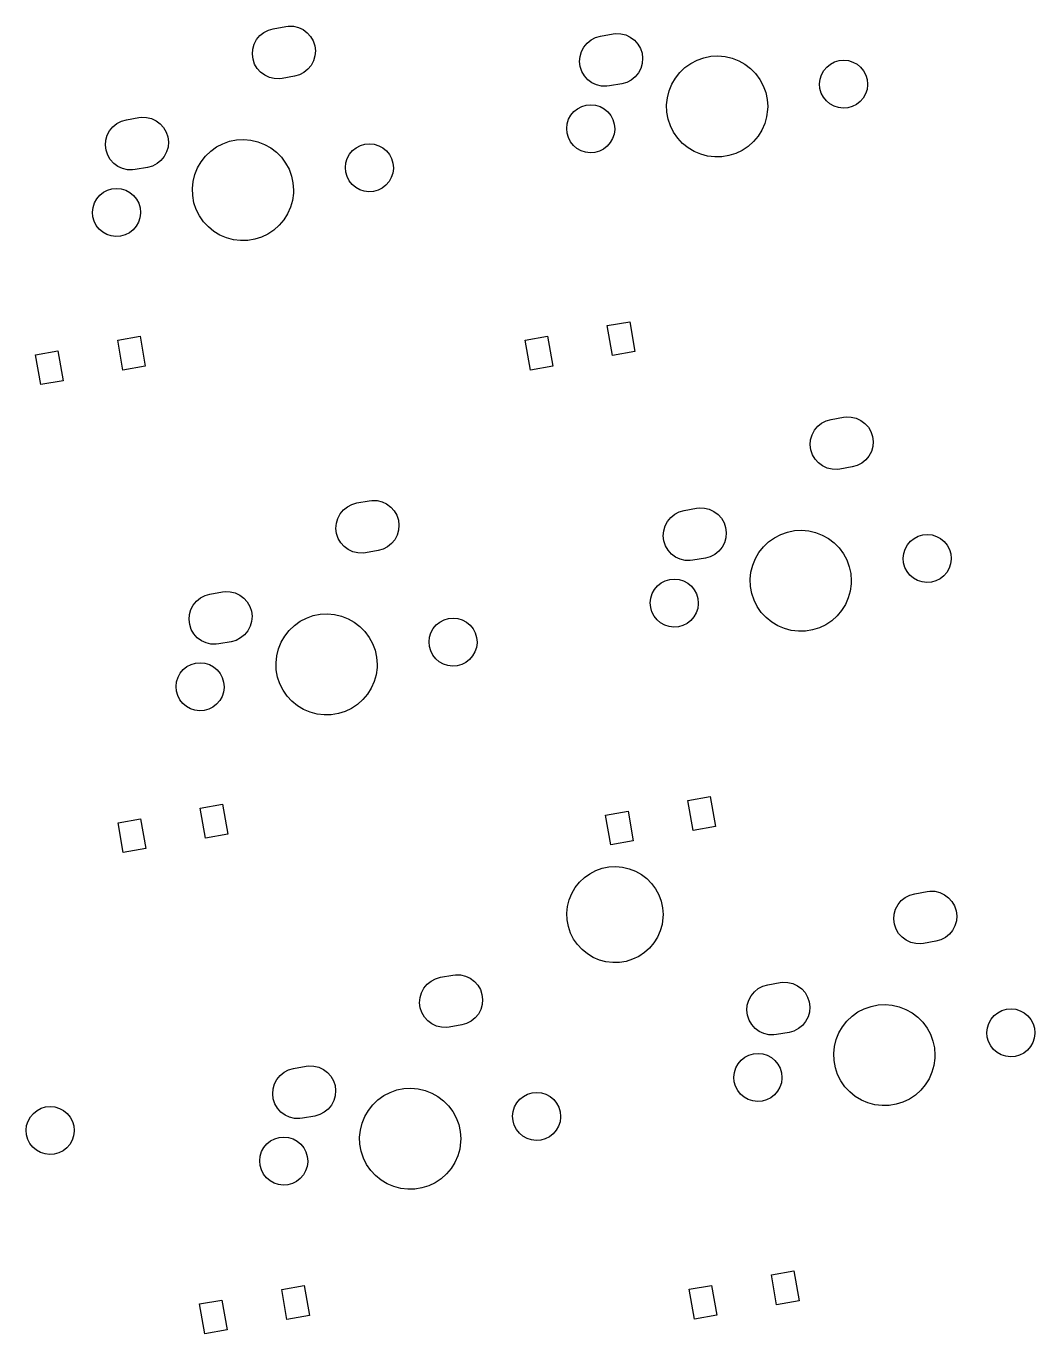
# Model space of a CAD drawing. Extents: x -73 to 324, y -180 to -25.
# Drawn here: x 284 to 324, y -148.2 to -96.4 of the extents above; entities that cross this region are included whole.
import ezdxf

# ---------------------------------------------------------------- set-up
doc = ezdxf.new("R2010")
doc.units = 0
doc.layers.add('BLACK', color=7, linetype='CONTINUOUS')

msp = doc.modelspace()

# ---------------------------------------------------------------- linework, layer by layer
at = {"layer": 'BLACK', "linetype": 'CONTINUOUS'}
for p, q in [((293.29, -96.8055), (293.447, -96.6783)), ((293.447, -96.6783), (293.627, -96.5853)), ((293.627, -96.5853), (293.821, -96.5303)), ((293.821, -96.5303), (294.313, -96.4435)), ((294.313, -96.4435), (294.417, -96.4307)), ((294.417, -96.4307), (294.619, -96.4371)), ((294.619, -96.4371), (294.816, -96.4839)), ((294.816, -96.4839), (294.999, -96.5693)), ((294.999, -96.5693), (295.161, -96.6898)), ((295.161, -96.6898), (295.296, -96.8405)), ((293.011, -97.3346), (293.068, -97.1405)), ((293.068, -97.1405), (293.162, -96.9617)), ((293.162, -96.9617), (293.29, -96.8055)), ((295.296, -96.8405), (295.398, -97.0152)), ((295.398, -97.0152), (295.462, -97.2067)), ((295.462, -97.2067), (295.487, -97.4073)), ((306.11, -97.2578), (306.238, -97.1016)), ((306.238, -97.1016), (306.395, -96.9744)), ((306.395, -96.9744), (306.575, -96.8814)), ((306.575, -96.8814), (306.769, -96.8264)), ((306.769, -96.8264), (307.262, -96.7396)), ((307.262, -96.7396), (307.366, -96.7268)), ((307.366, -96.7268), (307.568, -96.7331)), ((307.568, -96.7331), (307.764, -96.78)), ((307.764, -96.78), (307.947, -96.8654)), ((307.947, -96.8654), (308.11, -96.9859)), ((308.11, -96.9859), (308.244, -97.1366)), ((308.244, -97.1366), (308.346, -97.3113)), ((292.995, -97.5361), (293.011, -97.3346)), ((293.02, -97.7367), (292.995, -97.5361)), ((293.084, -97.9282), (293.02, -97.7367)), ((295.471, -97.6088), (295.414, -97.8029)), ((295.487, -97.4073), (295.471, -97.6088)), ((305.943, -97.8321), (305.959, -97.6307)), ((305.959, -97.6307), (306.016, -97.4366)), ((306.016, -97.4366), (306.11, -97.2578)), ((308.346, -97.3113), (308.41, -97.5028)), ((308.41, -97.5028), (308.435, -97.7034)), ((308.435, -97.7034), (308.419, -97.9049)), ((310.588, -97.7721), (310.854, -97.6785)), ((310.854, -97.6785), (311.132, -97.6234)), ((311.132, -97.6234), (311.414, -97.6078)), ((311.414, -97.6078), (311.695, -97.6322)), ((311.695, -97.6322), (311.97, -97.696)), ((311.97, -97.696), (312.234, -97.7979)), ((293.186, -98.1029), (293.084, -97.9282)), ((293.32, -98.2536), (293.186, -98.1029)), ((293.483, -98.3741), (293.32, -98.2536)), ((295.035, -98.2651), (294.855, -98.3581)), ((295.192, -98.1379), (295.035, -98.2651)), ((295.32, -97.9817), (295.192, -98.1379)), ((295.414, -97.8029), (295.32, -97.9817)), ((305.968, -98.0327), (305.943, -97.8321)), ((306.032, -98.2243), (305.968, -98.0327)), ((306.134, -98.399), (306.032, -98.2243)), ((308.362, -98.099), (308.268, -98.2778)), ((308.419, -97.9049), (308.362, -98.099)), ((309.728, -98.4834), (309.903, -98.2616)), ((309.903, -98.2616), (310.107, -98.0666)), ((310.107, -98.0666), (310.337, -97.9023)), ((310.337, -97.9023), (310.588, -97.7721)), ((312.234, -97.7979), (312.48, -97.936)), ((312.48, -97.936), (312.705, -98.1074)), ((312.705, -98.1074), (312.903, -98.3087)), ((315.512, -98.3512), (315.601, -98.1887)), ((315.601, -98.1887), (315.72, -98.0467)), ((315.72, -98.0467), (315.865, -97.9305)), ((315.865, -97.9305), (316.029, -97.8446)), ((316.029, -97.8446), (316.207, -97.7923)), ((316.207, -97.7923), (316.392, -97.7755)), ((316.392, -97.7755), (316.576, -97.7949)), ((316.576, -97.7949), (316.753, -97.8497)), ((316.753, -97.8497), (316.916, -97.9379)), ((316.916, -97.9379), (317.059, -98.0561)), ((317.059, -98.0561), (317.176, -98.1997)), ((317.176, -98.1997), (317.263, -98.3634)), ((293.666, -98.4595), (293.483, -98.3741)), ((293.862, -98.5063), (293.666, -98.4595)), ((294.064, -98.5127), (293.862, -98.5063)), ((294.168, -98.4999), (294.064, -98.5127)), ((294.661, -98.4131), (294.168, -98.4999)), ((294.855, -98.3581), (294.661, -98.4131)), ((306.269, -98.5496), (306.134, -98.399)), ((306.431, -98.6701), (306.269, -98.5496)), ((306.614, -98.7556), (306.431, -98.6701)), ((306.811, -98.8024), (306.614, -98.7556)), ((307.609, -98.7092), (307.117, -98.796)), ((307.803, -98.6541), (307.609, -98.7092)), ((307.983, -98.5611), (307.803, -98.6541)), ((308.14, -98.4339), (307.983, -98.5611)), ((308.268, -98.2778), (308.14, -98.4339)), ((309.48, -98.9896), (309.586, -98.7277)), ((309.586, -98.7277), (309.728, -98.4834)), ((312.903, -98.3087), (313.071, -98.5359)), ((313.071, -98.5359), (313.205, -98.7846)), ((313.205, -98.7846), (313.303, -99.0496)), ((315.435, -98.7122), (315.456, -98.5279)), ((315.451, -98.8969), (315.435, -98.7122)), ((315.456, -98.5279), (315.512, -98.3512)), ((317.263, -98.3634), (317.317, -98.5409)), ((317.335, -98.752), (317.311, -98.9359)), ((317.317, -98.5409), (317.335, -98.7255)), ((317.335, -98.7255), (317.335, -98.752)), ((307.013, -98.8088), (306.811, -98.8024)), ((307.117, -98.796), (307.013, -98.8088)), ((309.383, -99.5448), (309.412, -99.2637)), ((309.412, -99.2637), (309.48, -98.9896)), ((313.303, -99.0496), (313.362, -99.3258)), ((315.502, -99.0752), (315.451, -98.8969)), ((315.587, -99.2401), (315.502, -99.0752)), ((315.702, -99.3854), (315.587, -99.2401)), ((317.161, -99.2731), (317.04, -99.4134)), ((317.253, -99.1119), (317.161, -99.2731)), ((317.311, -98.9359), (317.253, -99.1119)), ((305.596, -99.953), (305.715, -99.811)), ((305.715, -99.811), (305.859, -99.6948)), ((305.859, -99.6948), (306.024, -99.6089)), ((306.024, -99.6089), (306.201, -99.5566)), ((306.201, -99.5566), (306.386, -99.5397)), ((306.386, -99.5397), (306.57, -99.5591)), ((306.57, -99.5591), (306.748, -99.614)), ((306.748, -99.614), (306.911, -99.7021)), ((306.911, -99.7021), (307.054, -99.8203)), ((307.054, -99.8203), (307.171, -99.964)), ((309.394, -99.8271), (309.383, -99.5448)), ((313.378, -99.7332), (313.341, -100.013)), ((313.362, -99.3258), (313.382, -99.6076)), ((313.382, -99.6076), (313.378, -99.7332)), ((315.843, -99.5055), (315.702, -99.3854)), ((316.005, -99.596), (315.843, -99.5055)), ((316.181, -99.6533), (316.005, -99.596)), ((316.365, -99.6752), (316.181, -99.6533)), ((316.55, -99.661), (316.365, -99.6752)), ((316.729, -99.6112), (316.55, -99.661)), ((316.894, -99.5276), (316.729, -99.6112)), ((317.04, -99.4134), (316.894, -99.5276)), ((287.478, -100.41), (287.635, -100.282)), ((287.635, -100.282), (287.814, -100.189)), ((287.814, -100.189), (288.009, -100.134)), ((288.009, -100.134), (288.501, -100.048)), ((288.501, -100.048), (288.605, -100.035)), ((288.605, -100.035), (288.807, -100.041)), ((288.807, -100.041), (289.004, -100.088)), ((289.004, -100.088), (289.187, -100.173)), ((289.187, -100.173), (289.349, -100.294)), ((289.349, -100.294), (289.484, -100.445)), ((305.43, -100.476), (305.45, -100.292)), ((305.45, -100.292), (305.506, -100.115)), ((305.506, -100.115), (305.596, -99.953)), ((307.171, -99.964), (307.258, -100.128)), ((307.258, -100.128), (307.311, -100.305)), ((307.311, -100.305), (307.329, -100.49)), ((309.445, -100.105), (309.394, -99.8271)), ((309.534, -100.373), (309.445, -100.105)), ((313.264, -100.285), (313.15, -100.543)), ((313.341, -100.013), (313.264, -100.285)), ((287.199, -100.939), (287.255, -100.745)), ((287.255, -100.745), (287.349, -100.566)), ((287.349, -100.566), (287.478, -100.41)), ((289.484, -100.445), (289.585, -100.619)), ((289.585, -100.619), (289.65, -100.811)), ((289.65, -100.811), (289.674, -101.011)), ((305.445, -100.661), (305.43, -100.476)), ((305.496, -100.839), (305.445, -100.661)), ((305.581, -101.004), (305.496, -100.839)), ((307.306, -100.7), (307.247, -100.876)), ((307.329, -100.516), (307.306, -100.7)), ((307.329, -100.49), (307.329, -100.516)), ((309.661, -100.626), (309.534, -100.373)), ((309.821, -100.858), (309.661, -100.626)), ((310.013, -101.066), (309.821, -100.858)), ((313, -100.783), (312.818, -100.999)), ((313.15, -100.543), (313, -100.783)), ((287.182, -101.14), (287.199, -100.939)), ((287.207, -101.341), (287.182, -101.14)), ((287.272, -101.532), (287.207, -101.341)), ((289.658, -101.213), (289.602, -101.407)), ((289.674, -101.011), (289.658, -101.213)), ((291.142, -101.57), (291.347, -101.375)), ((291.347, -101.375), (291.577, -101.21)), ((291.577, -101.21), (291.827, -101.08)), ((291.827, -101.08), (292.094, -100.986)), ((292.094, -100.986), (292.371, -100.931)), ((292.371, -100.931), (292.653, -100.916)), ((292.653, -100.916), (292.935, -100.94)), ((292.935, -100.94), (293.21, -101.004)), ((293.21, -101.004), (293.473, -101.106)), ((293.473, -101.106), (293.72, -101.244)), ((293.72, -101.244), (293.944, -101.415)), ((296.841, -101.497), (296.96, -101.355)), ((296.96, -101.355), (297.104, -101.239)), ((297.104, -101.239), (297.269, -101.153)), ((297.269, -101.153), (297.446, -101.1)), ((297.446, -101.1), (297.631, -101.083)), ((297.631, -101.083), (297.815, -101.103)), ((297.815, -101.103), (297.993, -101.158)), ((297.993, -101.158), (298.156, -101.246)), ((298.156, -101.246), (298.299, -101.364)), ((298.299, -101.364), (298.416, -101.508)), ((305.696, -101.15), (305.581, -101.004)), ((305.837, -101.27), (305.696, -101.15)), ((305.999, -101.36), (305.837, -101.27)), ((306.175, -101.418), (305.999, -101.36)), ((306.723, -101.375), (306.544, -101.425)), ((306.888, -101.292), (306.723, -101.375)), ((307.035, -101.178), (306.888, -101.292)), ((307.156, -101.037), (307.035, -101.178)), ((307.247, -100.876), (307.156, -101.037)), ((310.232, -101.244), (310.013, -101.066)), ((310.474, -101.39), (310.232, -101.244)), ((312.373, -101.345), (312.118, -101.467)), ((312.608, -101.188), (312.373, -101.345)), ((312.818, -100.999), (312.608, -101.188)), ((287.373, -101.707), (287.272, -101.532)), ((287.508, -101.858), (287.373, -101.707)), ((287.67, -101.978), (287.508, -101.858)), ((289.222, -101.869), (289.043, -101.962)), ((289.379, -101.742), (289.222, -101.869)), ((289.508, -101.586), (289.379, -101.742)), ((289.602, -101.407), (289.508, -101.586)), ((290.826, -102.036), (290.967, -101.791)), ((290.967, -101.791), (291.142, -101.57)), ((293.944, -101.415), (294.142, -101.617)), ((294.142, -101.617), (294.31, -101.844)), ((294.31, -101.844), (294.444, -102.093)), ((296.675, -102.02), (296.695, -101.836)), ((296.695, -101.836), (296.751, -101.659)), ((296.751, -101.659), (296.841, -101.497)), ((298.416, -101.508), (298.503, -101.671)), ((298.503, -101.671), (298.556, -101.849)), ((298.556, -101.849), (298.574, -102.033)), ((306.36, -101.44), (306.175, -101.418)), ((306.544, -101.425), (306.36, -101.44)), ((310.734, -101.5), (310.474, -101.39)), ((311.007, -101.572), (310.734, -101.5)), ((311.288, -101.605), (311.007, -101.572)), ((311.57, -101.599), (311.288, -101.605)), ((311.849, -101.552), (311.57, -101.599)), ((312.118, -101.467), (311.849, -101.552)), ((287.853, -102.064), (287.67, -101.978)), ((288.05, -102.11), (287.853, -102.064)), ((288.252, -102.117), (288.05, -102.11)), ((288.356, -102.104), (288.252, -102.117)), ((288.848, -102.017), (288.356, -102.104)), ((289.043, -101.962), (288.848, -102.017)), ((290.651, -102.572), (290.72, -102.298)), ((290.72, -102.298), (290.826, -102.036)), ((294.444, -102.093), (294.542, -102.358)), ((294.542, -102.358), (294.602, -102.634)), ((296.69, -102.205), (296.675, -102.02)), ((296.741, -102.383), (296.69, -102.205)), ((296.826, -102.548), (296.741, -102.383)), ((298.551, -102.244), (298.492, -102.42)), ((298.574, -102.06), (298.551, -102.244)), ((298.574, -102.033), (298.574, -102.06)), ((287.099, -103.003), (287.263, -102.917)), ((287.263, -102.917), (287.441, -102.865)), ((287.441, -102.865), (287.625, -102.848)), ((287.625, -102.848), (287.81, -102.867)), ((287.81, -102.867), (287.987, -102.922)), ((287.987, -102.922), (288.15, -103.01)), ((290.623, -102.853), (290.651, -102.572)), ((290.634, -103.135), (290.623, -102.853)), ((294.602, -102.634), (294.622, -102.916)), ((294.622, -102.916), (294.618, -103.041)), ((296.941, -102.693), (296.826, -102.548)), ((297.082, -102.814), (296.941, -102.693)), ((297.244, -102.904), (297.082, -102.814)), ((297.42, -102.961), (297.244, -102.904)), ((297.968, -102.919), (297.789, -102.969)), ((298.134, -102.836), (297.968, -102.919)), ((298.28, -102.721), (298.134, -102.836)), ((298.401, -102.581), (298.28, -102.721)), ((298.492, -102.42), (298.401, -102.581)), ((286.69, -103.6), (286.746, -103.423)), ((286.746, -103.423), (286.835, -103.261)), ((286.835, -103.261), (286.954, -103.119)), ((286.954, -103.119), (287.099, -103.003)), ((288.15, -103.01), (288.293, -103.128)), ((288.293, -103.128), (288.41, -103.272)), ((288.41, -103.272), (288.497, -103.436)), ((288.497, -103.436), (288.551, -103.613)), ((290.684, -103.413), (290.634, -103.135)), ((290.774, -103.681), (290.684, -103.413)), ((294.58, -103.321), (294.503, -103.593)), ((294.618, -103.041), (294.58, -103.321)), ((297.605, -102.983), (297.42, -102.961)), ((297.789, -102.969), (297.605, -102.983)), ((286.669, -103.784), (286.69, -103.6)), ((286.684, -103.969), (286.669, -103.784)), ((288.568, -103.824), (288.545, -104.008)), ((288.551, -103.613), (288.569, -103.798)), ((288.569, -103.798), (288.568, -103.824)), ((290.9, -103.934), (290.774, -103.681)), ((291.061, -104.166), (290.9, -103.934)), ((294.389, -103.851), (294.24, -104.091)), ((294.503, -103.593), (294.389, -103.851)), ((286.736, -104.147), (286.684, -103.969)), ((286.82, -104.312), (286.736, -104.147)), ((286.935, -104.458), (286.82, -104.312)), ((287.077, -104.578), (286.935, -104.458)), ((288.395, -104.345), (288.274, -104.486)), ((288.487, -104.184), (288.395, -104.345)), ((288.545, -104.008), (288.487, -104.184)), ((291.253, -104.374), (291.061, -104.166)), ((291.472, -104.552), (291.253, -104.374)), ((294.058, -104.307), (293.847, -104.496)), ((294.24, -104.091), (294.058, -104.307)), ((287.238, -104.668), (287.077, -104.578)), ((287.415, -104.726), (287.238, -104.668)), ((287.599, -104.748), (287.415, -104.726)), ((287.784, -104.733), (287.599, -104.748)), ((287.962, -104.683), (287.784, -104.733)), ((288.128, -104.6), (287.962, -104.683)), ((288.274, -104.486), (288.128, -104.6)), ((291.714, -104.698), (291.472, -104.552)), ((291.974, -104.808), (291.714, -104.698)), ((292.247, -104.88), (291.974, -104.808)), ((292.527, -104.913), (292.247, -104.88)), ((292.81, -104.907), (292.527, -104.913)), ((293.089, -104.86), (292.81, -104.907)), ((293.358, -104.775), (293.089, -104.86)), ((293.613, -104.653), (293.358, -104.775)), ((293.847, -104.496), (293.613, -104.653)), ((307.035, -108.276), (307.922, -108.12)), ((307.244, -109.458), (307.035, -108.276)), ((307.922, -108.12), (308.13, -109.302)), ((287.666, -108.854), (288.552, -108.698)), ((287.874, -110.036), (287.666, -108.854)), ((288.552, -108.698), (288.76, -109.88)), ((303.786, -108.849), (304.672, -108.693)), ((303.994, -110.031), (303.786, -108.849)), ((304.672, -108.693), (304.88, -109.875)), ((284.416, -109.427), (285.302, -109.271)), ((284.624, -110.609), (284.416, -109.427)), ((285.302, -109.271), (285.51, -110.453)), ((308.13, -109.302), (307.244, -109.458)), ((288.76, -109.88), (287.874, -110.036)), ((304.88, -109.875), (303.994, -110.031)), ((285.51, -110.453), (284.624, -110.609)), ((315.359, -112.258), (315.516, -112.131)), ((315.516, -112.131), (315.695, -112.038)), ((315.695, -112.038), (315.89, -111.983)), ((315.89, -111.983), (316.382, -111.896)), ((316.382, -111.896), (316.486, -111.883)), ((316.486, -111.883), (316.688, -111.89)), ((316.688, -111.89), (316.885, -111.936)), ((316.885, -111.936), (317.068, -112.022)), ((317.068, -112.022), (317.23, -112.142)), ((317.23, -112.142), (317.365, -112.293)), ((315.08, -112.787), (315.136, -112.593)), ((315.136, -112.593), (315.23, -112.414)), ((315.23, -112.414), (315.359, -112.258)), ((317.365, -112.293), (317.466, -112.468)), ((317.466, -112.468), (317.531, -112.659)), ((317.531, -112.659), (317.555, -112.86)), ((315.064, -112.989), (315.08, -112.787)), ((315.088, -113.189), (315.064, -112.989)), ((315.153, -113.381), (315.088, -113.189)), ((317.483, -113.255), (317.389, -113.434)), ((317.539, -113.061), (317.483, -113.255)), ((317.555, -112.86), (317.539, -113.061)), ((315.254, -113.555), (315.153, -113.381)), ((315.389, -113.706), (315.254, -113.555)), ((315.551, -113.827), (315.389, -113.706)), ((317.103, -113.718), (316.924, -113.811)), ((317.26, -113.59), (317.103, -113.718)), ((317.389, -113.434), (317.26, -113.59)), ((315.734, -113.912), (315.551, -113.827)), ((315.931, -113.959), (315.734, -113.912)), ((316.133, -113.965), (315.931, -113.959)), ((316.237, -113.953), (316.133, -113.965)), ((316.729, -113.866), (316.237, -113.953)), ((316.924, -113.811), (316.729, -113.866)), ((296.935, -115.346), (297.129, -115.291)), ((297.129, -115.291), (297.621, -115.204)), ((297.621, -115.204), (297.725, -115.191)), ((297.725, -115.191), (297.927, -115.198)), ((297.927, -115.198), (298.124, -115.244)), ((298.124, -115.244), (298.307, -115.33)), ((298.307, -115.33), (298.469, -115.45)), ((296.376, -115.901), (296.47, -115.722)), ((296.47, -115.722), (296.598, -115.566)), ((296.598, -115.566), (296.755, -115.439)), ((296.755, -115.439), (296.935, -115.346)), ((298.469, -115.45), (298.604, -115.601)), ((298.604, -115.601), (298.706, -115.776)), ((298.706, -115.776), (298.77, -115.967)), ((309.546, -115.862), (309.703, -115.735)), ((309.703, -115.735), (309.883, -115.642)), ((309.883, -115.642), (310.077, -115.587)), ((310.077, -115.587), (310.57, -115.5)), ((310.57, -115.5), (310.673, -115.487)), ((310.673, -115.487), (310.876, -115.494)), ((310.876, -115.494), (311.072, -115.541)), ((311.072, -115.541), (311.255, -115.626)), ((311.255, -115.626), (311.418, -115.746)), ((311.418, -115.746), (311.552, -115.897)), ((296.303, -116.297), (296.319, -116.095)), ((296.328, -116.497), (296.303, -116.297)), ((296.319, -116.095), (296.376, -115.901)), ((298.779, -116.369), (298.722, -116.563)), ((298.77, -115.967), (298.795, -116.168)), ((298.795, -116.168), (298.779, -116.369)), ((309.267, -116.391), (309.324, -116.197)), ((309.324, -116.197), (309.418, -116.018)), ((309.418, -116.018), (309.546, -115.862)), ((311.552, -115.897), (311.654, -116.072)), ((311.654, -116.072), (311.718, -116.263)), ((311.718, -116.263), (311.743, -116.464)), ((314.44, -116.384), (314.722, -116.368)), ((314.722, -116.368), (315.003, -116.393)), ((296.392, -116.689), (296.328, -116.497)), ((296.494, -116.863), (296.392, -116.689)), ((296.628, -117.014), (296.494, -116.863)), ((298.628, -116.742), (298.5, -116.898)), ((298.722, -116.563), (298.628, -116.742)), ((309.251, -116.593), (309.267, -116.391)), ((309.276, -116.793), (309.251, -116.593)), ((309.34, -116.985), (309.276, -116.793)), ((311.67, -116.86), (311.576, -117.038)), ((311.727, -116.665), (311.67, -116.86)), ((311.743, -116.464), (311.727, -116.665)), ((313.211, -117.022), (313.415, -116.827)), ((313.415, -116.827), (313.645, -116.663)), ((313.645, -116.663), (313.896, -116.533)), ((313.896, -116.533), (314.162, -116.439)), ((314.162, -116.439), (314.44, -116.384)), ((315.003, -116.393), (315.278, -116.457)), ((315.278, -116.457), (315.542, -116.559)), ((315.542, -116.559), (315.788, -116.697)), ((315.788, -116.697), (316.013, -116.868)), ((316.013, -116.868), (316.211, -117.069)), ((318.909, -116.949), (319.028, -116.807)), ((319.028, -116.807), (319.173, -116.691)), ((319.173, -116.691), (319.337, -116.605)), ((319.337, -116.605), (319.515, -116.553)), ((319.515, -116.553), (319.7, -116.536)), ((319.7, -116.536), (319.884, -116.555)), ((319.884, -116.555), (320.061, -116.61)), ((320.061, -116.61), (320.224, -116.698)), ((320.224, -116.698), (320.367, -116.817)), ((320.367, -116.817), (320.484, -116.96)), ((296.791, -117.135), (296.628, -117.014)), ((296.974, -117.22), (296.791, -117.135)), ((297.17, -117.267), (296.974, -117.22)), ((297.372, -117.273), (297.17, -117.267)), ((297.476, -117.261), (297.372, -117.273)), ((297.969, -117.174), (297.476, -117.261)), ((298.163, -117.119), (297.969, -117.174)), ((298.343, -117.026), (298.163, -117.119)), ((298.5, -116.898), (298.343, -117.026)), ((309.442, -117.16), (309.34, -116.985)), ((309.577, -117.31), (309.442, -117.16)), ((309.739, -117.431), (309.577, -117.31)), ((311.291, -117.322), (311.111, -117.415)), ((311.448, -117.195), (311.291, -117.322)), ((311.576, -117.038), (311.448, -117.195)), ((312.894, -117.488), (313.036, -117.244)), ((313.036, -117.244), (313.211, -117.022)), ((316.211, -117.069), (316.379, -117.297)), ((316.379, -117.297), (316.513, -117.545)), ((318.743, -117.473), (318.764, -117.289)), ((318.764, -117.289), (318.82, -117.112)), ((318.82, -117.112), (318.909, -116.949)), ((320.484, -116.96), (320.571, -117.124)), ((320.571, -117.124), (320.625, -117.302)), ((320.625, -117.302), (320.643, -117.486)), ((309.922, -117.516), (309.739, -117.431)), ((310.119, -117.563), (309.922, -117.516)), ((310.321, -117.569), (310.119, -117.563)), ((310.424, -117.557), (310.321, -117.569)), ((310.917, -117.47), (310.424, -117.557)), ((311.111, -117.415), (310.917, -117.47)), ((312.72, -118.024), (312.788, -117.75)), ((312.788, -117.75), (312.894, -117.488)), ((316.513, -117.545), (316.611, -117.81)), ((316.611, -117.81), (316.67, -118.086)), ((318.759, -117.658), (318.743, -117.473)), ((318.81, -117.836), (318.759, -117.658)), ((318.895, -118.001), (318.81, -117.836)), ((320.561, -117.872), (320.469, -118.034)), ((320.619, -117.697), (320.561, -117.872)), ((320.643, -117.513), (320.619, -117.697)), ((320.643, -117.486), (320.643, -117.513)), ((309.167, -118.455), (309.332, -118.369)), ((309.332, -118.369), (309.509, -118.317)), ((309.509, -118.317), (309.694, -118.3)), ((309.694, -118.3), (309.878, -118.32)), ((309.878, -118.32), (310.056, -118.375)), ((310.056, -118.375), (310.219, -118.463)), ((312.691, -118.305), (312.72, -118.024)), ((312.702, -118.588), (312.691, -118.305)), ((316.67, -118.086), (316.69, -118.368)), ((316.69, -118.368), (316.686, -118.494)), ((319.01, -118.146), (318.895, -118.001)), ((319.151, -118.266), (319.01, -118.146)), ((319.313, -118.357), (319.151, -118.266)), ((319.489, -118.414), (319.313, -118.357)), ((319.673, -118.436), (319.489, -118.414)), ((319.858, -118.422), (319.673, -118.436)), ((320.037, -118.372), (319.858, -118.422)), ((320.202, -118.288), (320.037, -118.372)), ((320.348, -118.174), (320.202, -118.288)), ((320.469, -118.034), (320.348, -118.174)), ((290.943, -119.043), (291.122, -118.95)), ((291.122, -118.95), (291.317, -118.895)), ((291.317, -118.895), (291.809, -118.808)), ((291.809, -118.808), (291.913, -118.795)), ((291.913, -118.795), (292.115, -118.802)), ((292.115, -118.802), (292.312, -118.849)), ((292.312, -118.849), (292.495, -118.934)), ((292.495, -118.934), (292.657, -119.054)), ((308.758, -119.053), (308.814, -118.876)), ((308.814, -118.876), (308.904, -118.714)), ((308.904, -118.714), (309.023, -118.572)), ((309.023, -118.572), (309.167, -118.455)), ((310.219, -118.463), (310.362, -118.581)), ((310.362, -118.581), (310.479, -118.725)), ((310.479, -118.725), (310.566, -118.888)), ((310.566, -118.888), (310.619, -119.066)), ((312.753, -118.866), (312.702, -118.588)), ((312.842, -119.134), (312.753, -118.866)), ((316.649, -118.774), (316.572, -119.046)), ((316.686, -118.494), (316.649, -118.774)), ((290.563, -119.505), (290.657, -119.326)), ((290.657, -119.326), (290.786, -119.17)), ((290.786, -119.17), (290.943, -119.043)), ((292.657, -119.054), (292.792, -119.205)), ((292.792, -119.205), (292.893, -119.38)), ((292.893, -119.38), (292.958, -119.571)), ((308.738, -119.237), (308.758, -119.053)), ((308.753, -119.422), (308.738, -119.237)), ((308.804, -119.6), (308.753, -119.422)), ((310.614, -119.461), (310.555, -119.637)), ((310.637, -119.277), (310.614, -119.461)), ((310.619, -119.066), (310.637, -119.25)), ((310.637, -119.25), (310.637, -119.277)), ((312.969, -119.386), (312.842, -119.134)), ((313.129, -119.619), (312.969, -119.386)), ((316.458, -119.304), (316.308, -119.544)), ((316.572, -119.046), (316.458, -119.304)), ((290.49, -119.901), (290.507, -119.699)), ((290.515, -120.101), (290.49, -119.901)), ((290.507, -119.699), (290.563, -119.505)), ((292.966, -119.973), (292.91, -120.168)), ((292.958, -119.571), (292.982, -119.772)), ((292.982, -119.772), (292.966, -119.973)), ((294.655, -120.135), (294.885, -119.971)), ((294.885, -119.971), (295.135, -119.841)), ((295.135, -119.841), (295.402, -119.747)), ((295.402, -119.747), (295.679, -119.692)), ((295.679, -119.692), (295.961, -119.676)), ((295.961, -119.676), (296.243, -119.701)), ((296.243, -119.701), (296.518, -119.765)), ((296.518, -119.765), (296.781, -119.867)), ((296.781, -119.867), (297.028, -120.005)), ((300.412, -119.999), (300.577, -119.913)), ((300.577, -119.913), (300.754, -119.861)), ((300.754, -119.861), (300.939, -119.844)), ((300.939, -119.844), (301.123, -119.863)), ((301.123, -119.863), (301.301, -119.918)), ((301.301, -119.918), (301.464, -120.006)), ((308.889, -119.765), (308.804, -119.6)), ((309.004, -119.91), (308.889, -119.765)), ((309.145, -120.03), (309.004, -119.91)), ((310.343, -119.938), (310.196, -120.052)), ((310.464, -119.798), (310.343, -119.938)), ((310.555, -119.637), (310.464, -119.798)), ((313.321, -119.826), (313.129, -119.619)), ((313.54, -120.004), (313.321, -119.826)), ((315.916, -119.948), (315.681, -120.105)), ((316.126, -119.76), (315.916, -119.948)), ((316.308, -119.544), (316.126, -119.76)), ((290.58, -120.293), (290.515, -120.101)), ((290.681, -120.468), (290.58, -120.293)), ((290.816, -120.618), (290.681, -120.468)), ((292.687, -120.503), (292.53, -120.63)), ((292.816, -120.346), (292.687, -120.503)), ((292.91, -120.168), (292.816, -120.346)), ((294.275, -120.552), (294.45, -120.33)), ((294.45, -120.33), (294.655, -120.135)), ((297.028, -120.005), (297.252, -120.176)), ((297.252, -120.176), (297.45, -120.377)), ((297.45, -120.377), (297.618, -120.605)), ((300.003, -120.597), (300.059, -120.42)), ((300.059, -120.42), (300.149, -120.257)), ((300.149, -120.257), (300.268, -120.115)), ((300.268, -120.115), (300.412, -119.999)), ((301.464, -120.006), (301.607, -120.125)), ((301.607, -120.125), (301.724, -120.268)), ((301.724, -120.268), (301.811, -120.432)), ((301.811, -120.432), (301.864, -120.61)), ((309.307, -120.121), (309.145, -120.03)), ((309.483, -120.178), (309.307, -120.121)), ((309.668, -120.2), (309.483, -120.178)), ((309.852, -120.186), (309.668, -120.2)), ((310.031, -120.136), (309.852, -120.186)), ((310.196, -120.052), (310.031, -120.136)), ((313.782, -120.15), (313.54, -120.004)), ((314.042, -120.26), (313.782, -120.15)), ((314.315, -120.333), (314.042, -120.26)), ((314.596, -120.366), (314.315, -120.333)), ((314.878, -120.359), (314.596, -120.366)), ((315.157, -120.313), (314.878, -120.359)), ((315.426, -120.228), (315.157, -120.313)), ((315.681, -120.105), (315.426, -120.228)), ((290.978, -120.739), (290.816, -120.618)), ((291.161, -120.824), (290.978, -120.739)), ((291.358, -120.871), (291.161, -120.824)), ((291.56, -120.877), (291.358, -120.871)), ((291.664, -120.865), (291.56, -120.877)), ((292.156, -120.778), (291.664, -120.865)), ((292.351, -120.723), (292.156, -120.778)), ((292.53, -120.63), (292.351, -120.723)), ((294.028, -121.058), (294.134, -120.796)), ((294.134, -120.796), (294.275, -120.552)), ((297.618, -120.605), (297.752, -120.853)), ((297.752, -120.853), (297.85, -121.118)), ((299.983, -120.781), (300.003, -120.597)), ((299.998, -120.966), (299.983, -120.781)), ((300.049, -121.144), (299.998, -120.966)), ((301.859, -121.005), (301.8, -121.18)), ((301.882, -120.821), (301.859, -121.005)), ((301.864, -120.61), (301.882, -120.794)), ((301.882, -120.794), (301.882, -120.821)), ((293.931, -121.613), (293.959, -121.332)), ((293.959, -121.332), (294.028, -121.058)), ((297.85, -121.118), (297.91, -121.394)), ((297.91, -121.394), (297.93, -121.676)), ((300.134, -121.309), (300.049, -121.144)), ((300.249, -121.454), (300.134, -121.309)), ((300.39, -121.574), (300.249, -121.454)), ((301.588, -121.482), (301.442, -121.596)), ((301.709, -121.342), (301.588, -121.482)), ((301.8, -121.18), (301.709, -121.342)), ((290.054, -122.184), (290.143, -122.022)), ((290.143, -122.022), (290.262, -121.88)), ((290.262, -121.88), (290.407, -121.763)), ((290.407, -121.763), (290.571, -121.677)), ((290.571, -121.677), (290.749, -121.625)), ((290.749, -121.625), (290.933, -121.608)), ((290.933, -121.608), (291.118, -121.628)), ((291.118, -121.628), (291.295, -121.683)), ((291.295, -121.683), (291.458, -121.771)), ((291.458, -121.771), (291.601, -121.889)), ((291.601, -121.889), (291.718, -122.033)), ((291.718, -122.033), (291.805, -122.196)), ((293.942, -121.896), (293.931, -121.613)), ((293.992, -122.174), (293.942, -121.896)), ((297.926, -121.802), (297.888, -122.082)), ((297.93, -121.676), (297.926, -121.802)), ((300.552, -121.665), (300.39, -121.574)), ((300.728, -121.722), (300.552, -121.665)), ((300.913, -121.744), (300.728, -121.722)), ((301.097, -121.73), (300.913, -121.744)), ((301.276, -121.68), (301.097, -121.73)), ((301.442, -121.596), (301.276, -121.68)), ((289.977, -122.545), (289.998, -122.361)), ((289.992, -122.73), (289.977, -122.545)), ((289.998, -122.361), (290.054, -122.184)), ((291.805, -122.196), (291.859, -122.374)), ((291.859, -122.374), (291.877, -122.558)), ((291.877, -122.558), (291.876, -122.585)), ((294.082, -122.442), (293.992, -122.174)), ((294.208, -122.694), (294.082, -122.442)), ((297.811, -122.354), (297.697, -122.612)), ((297.888, -122.082), (297.811, -122.354)), ((290.044, -122.908), (289.992, -122.73)), ((290.128, -123.073), (290.044, -122.908)), ((290.243, -123.218), (290.128, -123.073)), ((291.795, -122.945), (291.703, -123.106)), ((291.853, -122.769), (291.795, -122.945)), ((291.876, -122.585), (291.853, -122.769)), ((294.369, -122.927), (294.208, -122.694)), ((294.561, -123.134), (294.369, -122.927)), ((297.366, -123.068), (297.155, -123.256)), ((297.548, -122.852), (297.366, -123.068)), ((297.697, -122.612), (297.548, -122.852)), ((290.385, -123.338), (290.243, -123.218)), ((290.546, -123.429), (290.385, -123.338)), ((290.723, -123.486), (290.546, -123.429)), ((290.907, -123.508), (290.723, -123.486)), ((291.092, -123.494), (290.907, -123.508)), ((291.27, -123.444), (291.092, -123.494)), ((291.436, -123.36), (291.27, -123.444)), ((291.582, -123.246), (291.436, -123.36)), ((291.703, -123.106), (291.582, -123.246)), ((294.78, -123.312), (294.561, -123.134)), ((295.022, -123.458), (294.78, -123.312)), ((295.282, -123.568), (295.022, -123.458)), ((295.555, -123.641), (295.282, -123.568)), ((296.666, -123.536), (296.397, -123.621)), ((296.921, -123.413), (296.666, -123.536)), ((297.155, -123.256), (296.921, -123.413)), ((295.835, -123.674), (295.555, -123.641)), ((296.118, -123.667), (295.835, -123.674)), ((296.397, -123.621), (296.118, -123.667)), ((290.93, -127.365), (291.816, -127.209)), ((291.816, -127.209), (292.024, -128.39)), ((310.219, -127.059), (311.106, -126.902)), ((310.428, -128.24), (310.219, -127.059)), ((311.106, -126.902), (311.314, -128.084)), ((291.138, -128.547), (290.93, -127.365)), ((306.97, -127.632), (307.856, -127.475)), ((307.178, -128.813), (306.97, -127.632)), ((307.856, -127.475), (308.064, -128.657)), ((287.68, -127.938), (288.566, -127.782)), ((287.888, -129.12), (287.68, -127.938)), ((288.566, -127.782), (288.774, -128.963)), ((311.314, -128.084), (310.428, -128.24)), ((292.024, -128.39), (291.138, -128.547)), ((308.064, -128.657), (307.178, -128.813)), ((288.774, -128.963), (287.888, -129.12)), ((306.585, -129.828), (306.839, -129.739)), ((306.839, -129.739), (307.102, -129.687)), ((307.102, -129.687), (307.37, -129.672)), ((307.37, -129.672), (307.637, -129.695)), ((307.637, -129.695), (307.899, -129.756)), ((307.899, -129.756), (308.149, -129.853)), ((305.769, -130.504), (305.935, -130.293)), ((305.935, -130.293), (306.129, -130.108)), ((306.129, -130.108), (306.347, -129.952)), ((306.347, -129.952), (306.585, -129.828)), ((308.149, -129.853), (308.383, -129.984)), ((308.383, -129.984), (308.596, -130.147)), ((308.596, -130.147), (308.785, -130.338)), ((308.785, -130.338), (308.944, -130.554)), ((305.533, -130.985), (305.634, -130.736)), ((305.634, -130.736), (305.769, -130.504)), ((308.944, -130.554), (309.072, -130.79)), ((309.072, -130.79), (309.165, -131.042)), ((318.824, -130.892), (319.003, -130.799)), ((319.003, -130.799), (319.198, -130.743)), ((319.198, -130.743), (319.69, -130.657)), ((319.69, -130.657), (319.794, -130.644)), ((319.794, -130.644), (319.996, -130.65)), ((319.996, -130.65), (320.193, -130.697)), ((320.193, -130.697), (320.376, -130.783)), ((320.376, -130.783), (320.538, -130.903)), ((305.441, -131.512), (305.468, -131.245)), ((305.468, -131.245), (305.533, -130.985)), ((309.165, -131.042), (309.221, -131.304)), ((309.221, -131.304), (309.24, -131.572)), ((318.388, -131.548), (318.444, -131.354)), ((318.444, -131.354), (318.538, -131.175)), ((318.538, -131.175), (318.667, -131.019)), ((318.667, -131.019), (318.824, -130.892)), ((320.538, -130.903), (320.673, -131.054)), ((320.673, -131.054), (320.774, -131.228)), ((320.774, -131.228), (320.839, -131.42)), ((305.451, -131.78), (305.441, -131.512)), ((305.5, -132.045), (305.451, -131.78)), ((309.236, -131.691), (309.201, -131.957)), ((309.24, -131.572), (309.236, -131.691)), ((318.372, -131.749), (318.388, -131.548)), ((318.396, -131.95), (318.372, -131.749)), ((320.847, -131.822), (320.791, -132.016)), ((320.839, -131.42), (320.863, -131.621)), ((320.863, -131.621), (320.847, -131.822)), ((305.585, -132.299), (305.5, -132.045)), ((305.705, -132.539), (305.585, -132.299)), ((309.128, -132.216), (309.019, -132.461)), ((309.201, -131.957), (309.128, -132.216)), ((318.461, -132.141), (318.396, -131.95)), ((318.562, -132.316), (318.461, -132.141)), ((318.697, -132.467), (318.562, -132.316)), ((320.568, -132.351), (320.411, -132.478)), ((320.697, -132.195), (320.568, -132.351)), ((320.791, -132.016), (320.697, -132.195)), ((305.857, -132.76), (305.705, -132.539)), ((306.039, -132.957), (305.857, -132.76)), ((308.704, -132.894), (308.505, -133.073)), ((308.877, -132.689), (308.704, -132.894)), ((309.019, -132.461), (308.877, -132.689)), ((318.859, -132.587), (318.697, -132.467)), ((319.042, -132.673), (318.859, -132.587)), ((319.239, -132.72), (319.042, -132.673)), ((319.441, -132.726), (319.239, -132.72)), ((319.545, -132.713), (319.441, -132.726)), ((320.037, -132.626), (319.545, -132.713)), ((320.232, -132.571), (320.037, -132.626)), ((320.411, -132.478), (320.232, -132.571)), ((306.247, -133.126), (306.039, -132.957)), ((306.477, -133.265), (306.247, -133.126)), ((306.725, -133.37), (306.477, -133.265)), ((306.984, -133.438), (306.725, -133.37)), ((307.25, -133.47), (306.984, -133.438)), ((307.784, -133.42), (307.519, -133.464)), ((308.039, -133.339), (307.784, -133.42)), ((308.281, -133.222), (308.039, -133.339)), ((308.505, -133.073), (308.281, -133.222)), ((300.929, -133.965), (301.033, -133.952)), ((301.033, -133.952), (301.235, -133.958)), ((301.235, -133.958), (301.432, -134.005)), ((307.519, -133.464), (307.25, -133.47)), ((299.778, -134.483), (299.906, -134.327)), ((299.906, -134.327), (300.063, -134.2)), ((300.063, -134.2), (300.243, -134.107)), ((300.243, -134.107), (300.437, -134.051)), ((300.437, -134.051), (300.929, -133.965)), ((301.432, -134.005), (301.615, -134.091)), ((301.615, -134.091), (301.777, -134.211)), ((301.777, -134.211), (301.912, -134.362)), ((301.912, -134.362), (302.014, -134.536)), ((313.011, -134.496), (313.191, -134.403)), ((313.191, -134.403), (313.385, -134.348)), ((313.385, -134.348), (313.878, -134.261)), ((313.878, -134.261), (313.981, -134.248)), ((313.981, -134.248), (314.184, -134.254)), ((314.184, -134.254), (314.38, -134.301)), ((314.38, -134.301), (314.563, -134.387)), ((314.563, -134.387), (314.726, -134.507)), ((299.611, -135.057), (299.627, -134.856)), ((299.627, -134.856), (299.684, -134.662)), ((299.684, -134.662), (299.778, -134.483)), ((302.014, -134.536), (302.078, -134.728)), ((302.078, -134.728), (302.103, -134.929)), ((302.103, -134.929), (302.087, -135.13)), ((312.575, -135.152), (312.632, -134.958)), ((312.632, -134.958), (312.726, -134.779)), ((312.726, -134.779), (312.854, -134.623)), ((312.854, -134.623), (313.011, -134.496)), ((314.726, -134.507), (314.86, -134.658)), ((314.86, -134.658), (314.962, -134.832)), ((314.962, -134.832), (315.026, -135.024)), ((299.636, -135.258), (299.611, -135.057)), ((299.7, -135.449), (299.636, -135.258)), ((299.802, -135.624), (299.7, -135.449)), ((301.936, -135.503), (301.808, -135.659)), ((302.03, -135.324), (301.936, -135.503)), ((302.087, -135.13), (302.03, -135.324)), ((312.559, -135.353), (312.575, -135.152)), ((312.584, -135.554), (312.559, -135.353)), ((315.035, -135.426), (314.978, -135.62)), ((315.026, -135.024), (315.051, -135.225)), ((315.051, -135.225), (315.035, -135.426)), ((316.723, -135.588), (316.953, -135.423)), ((316.953, -135.423), (317.204, -135.293)), ((317.204, -135.293), (317.47, -135.2)), ((317.47, -135.2), (317.748, -135.145)), ((317.748, -135.145), (318.03, -135.129)), ((318.03, -135.129), (318.311, -135.153)), ((318.311, -135.153), (318.586, -135.217)), ((318.586, -135.217), (318.85, -135.319)), ((318.85, -135.319), (319.096, -135.457)), ((319.096, -135.457), (319.321, -135.629)), ((322.336, -135.568), (322.481, -135.452)), ((322.481, -135.452), (322.645, -135.366)), ((322.645, -135.366), (322.823, -135.313)), ((322.823, -135.313), (323.008, -135.297)), ((323.008, -135.297), (323.192, -135.316)), ((323.192, -135.316), (323.369, -135.371)), ((323.369, -135.371), (323.532, -135.459)), ((323.532, -135.459), (323.675, -135.577)), ((299.936, -135.775), (299.802, -135.624)), ((300.099, -135.895), (299.936, -135.775)), ((300.282, -135.981), (300.099, -135.895)), ((300.478, -136.028), (300.282, -135.981)), ((300.68, -136.034), (300.478, -136.028)), ((300.784, -136.021), (300.68, -136.034)), ((301.277, -135.934), (300.784, -136.021)), ((301.471, -135.879), (301.277, -135.934)), ((301.651, -135.786), (301.471, -135.879)), ((301.808, -135.659), (301.651, -135.786)), ((312.648, -135.745), (312.584, -135.554)), ((312.75, -135.92), (312.648, -135.745)), ((312.885, -136.071), (312.75, -135.92)), ((314.756, -135.955), (314.599, -136.082)), ((314.884, -135.799), (314.756, -135.955)), ((314.978, -135.62), (314.884, -135.799)), ((316.202, -136.249), (316.344, -136.005)), ((316.344, -136.005), (316.519, -135.783)), ((316.519, -135.783), (316.723, -135.588)), ((319.321, -135.629), (319.519, -135.83)), ((319.519, -135.83), (319.687, -136.057)), ((322.072, -136.049), (322.128, -135.872)), ((322.128, -135.872), (322.217, -135.71)), ((322.217, -135.71), (322.336, -135.568)), ((323.675, -135.577), (323.792, -135.721)), ((323.792, -135.721), (323.879, -135.885)), ((323.879, -135.885), (323.933, -136.062)), ((313.047, -136.191), (312.885, -136.071)), ((313.23, -136.277), (313.047, -136.191)), ((313.427, -136.324), (313.23, -136.277)), ((313.629, -136.33), (313.427, -136.324)), ((313.732, -136.317), (313.629, -136.33)), ((314.225, -136.23), (313.732, -136.317)), ((314.419, -136.175), (314.225, -136.23)), ((314.599, -136.082), (314.419, -136.175)), ((316.028, -136.785), (316.096, -136.511)), ((316.096, -136.511), (316.202, -136.249)), ((319.687, -136.057), (319.821, -136.306)), ((319.821, -136.306), (319.919, -136.571)), ((322.051, -136.233), (322.072, -136.049)), ((322.067, -136.418), (322.051, -136.233)), ((322.118, -136.596), (322.067, -136.418)), ((323.927, -136.457), (323.869, -136.633)), ((323.951, -136.273), (323.927, -136.457)), ((323.933, -136.062), (323.951, -136.247)), ((323.951, -136.247), (323.951, -136.273)), ((312.817, -137.078), (313.002, -137.061)), ((313.002, -137.061), (313.186, -137.08)), ((315.999, -137.066), (316.028, -136.785)), ((319.919, -136.571), (319.978, -136.847)), ((319.978, -136.847), (319.998, -137.129)), ((322.203, -136.761), (322.118, -136.596)), ((322.318, -136.907), (322.203, -136.761)), ((322.459, -137.027), (322.318, -136.907)), ((322.621, -137.117), (322.459, -137.027)), ((323.51, -137.049), (323.345, -137.132)), ((323.656, -136.935), (323.51, -137.049)), ((323.777, -136.794), (323.656, -136.935)), ((323.869, -136.633), (323.777, -136.794)), ((294.625, -137.656), (295.117, -137.569)), ((295.117, -137.569), (295.221, -137.556)), ((295.221, -137.556), (295.423, -137.562)), ((295.423, -137.562), (295.62, -137.609)), ((312.122, -137.637), (312.212, -137.474)), ((312.212, -137.474), (312.331, -137.332)), ((312.331, -137.332), (312.475, -137.216)), ((312.475, -137.216), (312.64, -137.13)), ((312.64, -137.13), (312.817, -137.078)), ((313.186, -137.08), (313.364, -137.135)), ((313.364, -137.135), (313.527, -137.223)), ((313.527, -137.223), (313.67, -137.341)), ((313.67, -137.341), (313.787, -137.485)), ((313.787, -137.485), (313.874, -137.649)), ((316.01, -137.348), (315.999, -137.066)), ((316.061, -137.626), (316.01, -137.348)), ((319.957, -137.534), (319.88, -137.806)), ((319.994, -137.254), (319.957, -137.534)), ((319.998, -137.129), (319.994, -137.254)), ((322.797, -137.174), (322.621, -137.117)), ((322.981, -137.196), (322.797, -137.174)), ((323.166, -137.182), (322.981, -137.196)), ((323.345, -137.132), (323.166, -137.182)), ((293.871, -138.266), (293.965, -138.087)), ((293.965, -138.087), (294.094, -137.931)), ((294.094, -137.931), (294.251, -137.804)), ((294.251, -137.804), (294.43, -137.711)), ((294.43, -137.711), (294.625, -137.656)), ((295.62, -137.609), (295.803, -137.695)), ((295.803, -137.695), (295.965, -137.815)), ((295.965, -137.815), (296.1, -137.966)), ((296.1, -137.966), (296.201, -138.14)), ((312.046, -137.998), (312.066, -137.813)), ((312.061, -138.182), (312.046, -137.998)), ((312.066, -137.813), (312.122, -137.637)), ((313.874, -137.649), (313.927, -137.826)), ((313.945, -138.037), (313.922, -138.221)), ((313.927, -137.826), (313.945, -138.011)), ((313.945, -138.011), (313.945, -138.037)), ((316.15, -137.894), (316.061, -137.626)), ((316.277, -138.147), (316.15, -137.894)), ((319.766, -138.065), (319.616, -138.304)), ((319.88, -137.806), (319.766, -138.065)), ((293.798, -138.661), (293.815, -138.46)), ((293.815, -138.46), (293.871, -138.266)), ((296.201, -138.14), (296.266, -138.332)), ((296.266, -138.332), (296.29, -138.533)), ((296.29, -138.533), (296.274, -138.734)), ((298.193, -138.731), (298.443, -138.601)), ((298.443, -138.601), (298.71, -138.508)), ((298.71, -138.508), (298.987, -138.453)), ((298.987, -138.453), (299.269, -138.437)), ((299.269, -138.437), (299.551, -138.461)), ((299.551, -138.461), (299.826, -138.525)), ((299.826, -138.525), (300.089, -138.627)), ((304.062, -138.621), (304.247, -138.605)), ((304.247, -138.605), (304.431, -138.624)), ((312.112, -138.361), (312.061, -138.182)), ((312.197, -138.526), (312.112, -138.361)), ((312.312, -138.671), (312.197, -138.526)), ((313.772, -138.559), (313.651, -138.699)), ((313.863, -138.397), (313.772, -138.559)), ((313.922, -138.221), (313.863, -138.397)), ((316.437, -138.379), (316.277, -138.147)), ((316.629, -138.587), (316.437, -138.379)), ((316.848, -138.765), (316.629, -138.587)), ((319.434, -138.521), (319.224, -138.709)), ((319.616, -138.304), (319.434, -138.521)), ((293.823, -138.862), (293.798, -138.661)), ((293.888, -139.053), (293.823, -138.862)), ((293.989, -139.228), (293.888, -139.053)), ((296.124, -139.107), (295.995, -139.263)), ((296.218, -138.928), (296.124, -139.107)), ((296.274, -138.734), (296.218, -138.928)), ((297.583, -139.313), (297.758, -139.091)), ((297.758, -139.091), (297.963, -138.896)), ((297.963, -138.896), (298.193, -138.731)), ((300.089, -138.627), (300.336, -138.765)), ((300.336, -138.765), (300.56, -138.937)), ((300.56, -138.937), (300.758, -139.138)), ((303.367, -139.18), (303.457, -139.018)), ((303.457, -139.018), (303.576, -138.876)), ((303.576, -138.876), (303.72, -138.76)), ((303.72, -138.76), (303.885, -138.674)), ((303.885, -138.674), (304.062, -138.621)), ((304.431, -138.624), (304.609, -138.679)), ((304.609, -138.679), (304.772, -138.767)), ((304.772, -138.767), (304.915, -138.885)), ((304.915, -138.885), (305.032, -139.029)), ((305.032, -139.029), (305.119, -139.193)), ((312.453, -138.791), (312.312, -138.671)), ((312.615, -138.881), (312.453, -138.791)), ((312.791, -138.939), (312.615, -138.881)), ((312.976, -138.961), (312.791, -138.939)), ((313.16, -138.946), (312.976, -138.961)), ((313.339, -138.897), (313.16, -138.946)), ((313.504, -138.813), (313.339, -138.897)), ((313.651, -138.699), (313.504, -138.813)), ((317.09, -138.911), (316.848, -138.765)), ((317.35, -139.021), (317.09, -138.911)), ((317.623, -139.093), (317.35, -139.021)), ((317.904, -139.127), (317.623, -139.093)), ((318.186, -139.12), (317.904, -139.127)), ((318.465, -139.074), (318.186, -139.12)), ((318.734, -138.988), (318.465, -139.074)), ((318.989, -138.866), (318.734, -138.988)), ((319.224, -138.709), (318.989, -138.866)), ((284.122, -139.737), (284.211, -139.574)), ((284.211, -139.574), (284.33, -139.432)), ((284.33, -139.432), (284.475, -139.316)), ((284.475, -139.316), (284.639, -139.23)), ((284.639, -139.23), (284.817, -139.178)), ((284.817, -139.178), (285.001, -139.161)), ((285.001, -139.161), (285.186, -139.18)), ((285.186, -139.18), (285.363, -139.235)), ((285.363, -139.235), (285.526, -139.323)), ((285.526, -139.323), (285.669, -139.442)), ((285.669, -139.442), (285.786, -139.585)), ((285.786, -139.585), (285.873, -139.749)), ((294.124, -139.379), (293.989, -139.228)), ((294.286, -139.499), (294.124, -139.379)), ((294.469, -139.585), (294.286, -139.499)), ((294.666, -139.632), (294.469, -139.585)), ((294.868, -139.638), (294.666, -139.632)), ((294.972, -139.625), (294.868, -139.638)), ((295.464, -139.538), (294.972, -139.625)), ((295.659, -139.483), (295.464, -139.538)), ((295.838, -139.39), (295.659, -139.483)), ((295.995, -139.263), (295.838, -139.39)), ((297.336, -139.819), (297.442, -139.557)), ((297.442, -139.557), (297.583, -139.313)), ((300.758, -139.138), (300.926, -139.365)), ((300.926, -139.365), (301.06, -139.614)), ((301.06, -139.614), (301.158, -139.879)), ((303.291, -139.541), (303.311, -139.357)), ((303.306, -139.726), (303.291, -139.541)), ((303.311, -139.357), (303.367, -139.18)), ((305.119, -139.193), (305.172, -139.37)), ((305.19, -139.581), (305.167, -139.765)), ((305.172, -139.37), (305.19, -139.555)), ((305.19, -139.555), (305.19, -139.581)), ((284.045, -140.098), (284.065, -139.914)), ((284.06, -140.283), (284.045, -140.098)), ((284.065, -139.914), (284.122, -139.737)), ((285.873, -139.749), (285.927, -139.927)), ((285.944, -140.138), (285.921, -140.322)), ((285.927, -139.927), (285.945, -140.111)), ((285.945, -140.111), (285.944, -140.138)), ((297.239, -140.374), (297.267, -140.093)), ((297.267, -140.093), (297.336, -139.819)), ((301.158, -139.879), (301.218, -140.155)), ((301.218, -140.155), (301.238, -140.437)), ((303.357, -139.904), (303.306, -139.726)), ((303.442, -140.069), (303.357, -139.904)), ((303.557, -140.215), (303.442, -140.069)), ((305.017, -140.102), (304.896, -140.243)), ((305.108, -139.941), (305.017, -140.102)), ((305.167, -139.765), (305.108, -139.941)), ((284.111, -140.461), (284.06, -140.283)), ((284.196, -140.626), (284.111, -140.461)), ((284.311, -140.771), (284.196, -140.626)), ((285.771, -140.659), (285.65, -140.799)), ((285.863, -140.497), (285.771, -140.659)), ((285.921, -140.322), (285.863, -140.497)), ((293.451, -140.782), (293.57, -140.64)), ((293.57, -140.64), (293.715, -140.524)), ((293.715, -140.524), (293.879, -140.438)), ((293.879, -140.438), (294.057, -140.386)), ((294.057, -140.386), (294.241, -140.369)), ((294.241, -140.369), (294.426, -140.388)), ((294.426, -140.388), (294.603, -140.443)), ((294.603, -140.443), (294.766, -140.531)), ((294.766, -140.531), (294.909, -140.649)), ((294.909, -140.649), (295.026, -140.793)), ((297.25, -140.656), (297.239, -140.374)), ((297.3, -140.934), (297.25, -140.656)), ((301.234, -140.562), (301.196, -140.842)), ((301.238, -140.437), (301.234, -140.562)), ((303.698, -140.335), (303.557, -140.215)), ((303.86, -140.425), (303.698, -140.335)), ((304.036, -140.482), (303.86, -140.425)), ((304.221, -140.504), (304.036, -140.482)), ((304.405, -140.49), (304.221, -140.504)), ((304.584, -140.44), (304.405, -140.49)), ((304.75, -140.357), (304.584, -140.44)), ((304.896, -140.243), (304.75, -140.357)), ((284.453, -140.891), (284.311, -140.771)), ((284.614, -140.982), (284.453, -140.891)), ((284.791, -141.039), (284.614, -140.982)), ((284.975, -141.061), (284.791, -141.039)), ((285.16, -141.047), (284.975, -141.061)), ((285.338, -140.997), (285.16, -141.047)), ((285.504, -140.913), (285.338, -140.997)), ((285.65, -140.799), (285.504, -140.913)), ((293.285, -141.306), (293.306, -141.121)), ((293.306, -141.121), (293.362, -140.945)), ((293.362, -140.945), (293.451, -140.782)), ((295.026, -140.793), (295.113, -140.957)), ((295.113, -140.957), (295.167, -141.134)), ((295.167, -141.134), (295.185, -141.319)), ((297.39, -141.202), (297.3, -140.934)), ((301.119, -141.114), (301.005, -141.373)), ((301.196, -140.842), (301.119, -141.114)), ((293.3, -141.49), (293.285, -141.306)), ((293.352, -141.669), (293.3, -141.49)), ((293.436, -141.834), (293.352, -141.669)), ((295.103, -141.705), (295.011, -141.867)), ((295.161, -141.529), (295.103, -141.705)), ((295.184, -141.345), (295.161, -141.529)), ((295.185, -141.319), (295.184, -141.345)), ((297.516, -141.455), (297.39, -141.202)), ((297.677, -141.687), (297.516, -141.455)), ((297.869, -141.895), (297.677, -141.687)), ((300.856, -141.612), (300.674, -141.829)), ((301.005, -141.373), (300.856, -141.612)), ((293.551, -141.979), (293.436, -141.834)), ((293.693, -142.099), (293.551, -141.979)), ((293.854, -142.189), (293.693, -142.099)), ((294.031, -142.247), (293.854, -142.189)), ((294.578, -142.205), (294.4, -142.254)), ((294.744, -142.121), (294.578, -142.205)), ((294.89, -142.007), (294.744, -142.121)), ((295.011, -141.867), (294.89, -142.007)), ((298.088, -142.073), (297.869, -141.895)), ((298.33, -142.219), (298.088, -142.073)), ((298.59, -142.329), (298.33, -142.219)), ((300.229, -142.174), (299.974, -142.296)), ((300.463, -142.017), (300.229, -142.174)), ((300.674, -141.829), (300.463, -142.017)), ((294.215, -142.269), (294.031, -142.247)), ((294.4, -142.254), (294.215, -142.269)), ((298.863, -142.401), (298.59, -142.329)), ((299.143, -142.435), (298.863, -142.401)), ((299.426, -142.428), (299.143, -142.435)), ((299.705, -142.382), (299.426, -142.428)), ((299.974, -142.296), (299.705, -142.382)), ((313.527, -145.819), (314.414, -145.663)), ((313.736, -147.001), (313.527, -145.819)), ((314.414, -145.663), (314.622, -146.845)), ((294.156, -146.398), (295.042, -146.242)), ((295.042, -146.242), (295.25, -147.423)), ((310.278, -146.392), (311.164, -146.236)), ((311.164, -146.236), (311.372, -147.418)), ((290.906, -146.971), (291.792, -146.815)), ((291.792, -146.815), (292, -147.996)), ((294.364, -147.58), (294.156, -146.398)), ((310.486, -147.574), (310.278, -146.392)), ((314.622, -146.845), (313.736, -147.001)), ((291.114, -148.153), (290.906, -146.971)), ((295.25, -147.423), (294.364, -147.58)), ((311.372, -147.418), (310.486, -147.574)), ((292, -147.996), (291.114, -148.153))]:
    msp.add_line(p, q, dxfattribs=at)

doc.saveas('drawing.dxf')
